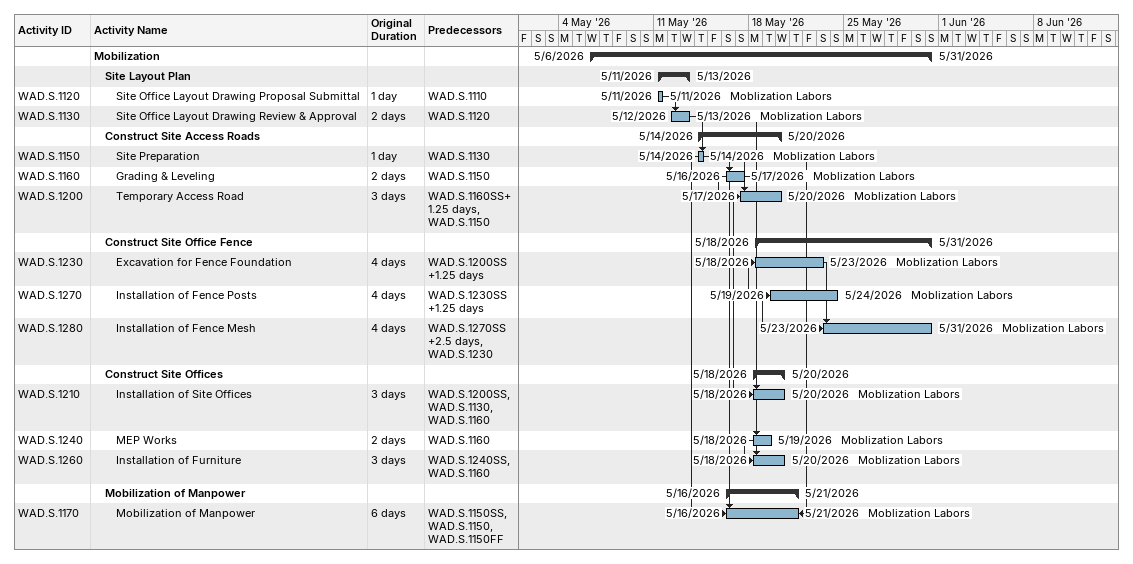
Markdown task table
| ID | Level | Task | Original duration | Start | Finish | Predecessors | Resources |
|---|---|---|---|---|---|---|---|
|  | 1 | **Mobilization** |  | 2026-05-06 | 2026-05-31 |  |  |
|  | 2 | **Site Layout Plan** |  | 2026-05-11 | 2026-05-13 |  |  |
| WAD.S.1120 | 3 | Site Office Layout Drawing Proposal Submittal | 1d | 2026-05-11 | 2026-05-11 | WAD.S.1110 | Moblization Labors |
| WAD.S.1130 | 3 | Site Office Layout Drawing Review & Approval | 2d | 2026-05-12 | 2026-05-13 | WAD.S.1120 | Moblization Labors |
|  | 2 | **Construct Site Access Roads** |  | 2026-05-14 | 2026-05-20 |  |  |
| WAD.S.1150 | 3 | Site Preparation | 1d | 2026-05-14 | 2026-05-14 | WAD.S.1130 | Moblization Labors |
| WAD.S.1160 | 3 | Grading & Leveling | 2d | 2026-05-16 | 2026-05-17 | WAD.S.1150 | Moblization Labors |
| WAD.S.1200 | 3 | Temporary Access Road | 3d | 2026-05-17 | 2026-05-20 | WAD.S.1160SS+1.25d, WAD.S.1150 | Moblization Labors |
|  | 2 | **Construct Site Office Fence** |  | 2026-05-18 | 2026-05-31 |  |  |
| WAD.S.1230 | 3 | Excavation for Fence Foundation | 4d | 2026-05-18 | 2026-05-23 | WAD.S.1200SS+1.25d | Moblization Labors |
| WAD.S.1270 | 3 | Installation of Fence Posts | 4d | 2026-05-19 | 2026-05-24 | WAD.S.1230SS+1.25d | Moblization Labors |
| WAD.S.1280 | 3 | Installation of Fence Mesh | 4d | 2026-05-23 | 2026-05-31 | WAD.S.1270SS+2.5d, WAD.S.1230 | Moblization Labors |
|  | 2 | **Construct Site Offices** |  | 2026-05-18 | 2026-05-20 |  |  |
| WAD.S.1210 | 3 | Installation of Site Offices | 3d | 2026-05-18 | 2026-05-20 | WAD.S.1200SS, WAD.S.1130, WAD.S.1160 | Moblization Labors |
| WAD.S.1240 | 3 | MEP Works | 2d | 2026-05-18 | 2026-05-19 | WAD.S.1160 | Moblization Labors |
| WAD.S.1260 | 3 | Installation of Furniture | 3d | 2026-05-18 | 2026-05-20 | WAD.S.1240SS, WAD.S.1160 | Moblization Labors |
|  | 2 | **Mobilization of Manpower** |  | 2026-05-16 | 2026-05-21 |  |  |
| WAD.S.1170 | 3 | Mobilization of Manpower | 6d | 2026-05-16 | 2026-05-21 | WAD.S.1150SS, WAD.S.1150, WAD.S.1150FF | Moblization Labors |
